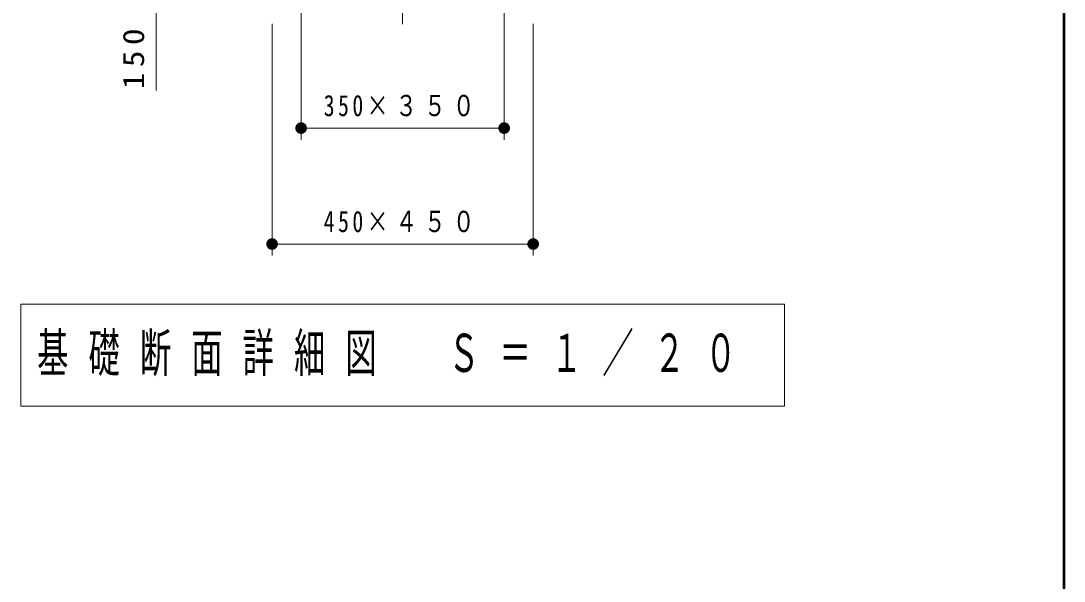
# Model space of a CAD drawing. Units: millimetres on the paper, with parts at other scales. Extents: x -385 to 0, y 0 to 267.
# Drawn here: x -89.9 to 0, y 133.4 to 181.8 of the extents above; entities that cross this region are included whole.
import ezdxf

# ---------------------------------------------------------------- set-up
doc = ezdxf.new("R2010")
doc.units = ezdxf.units.MM
doc.linetypes.add('USER2', pattern=[6, 3, -1, 1, -1])
doc.layers.add('1_20', color=7, linetype='Continuous', lineweight=13)
doc.layers.add('NAKAMURA図枠', color=7, linetype='Continuous', lineweight=13)
doc.styles.add('ＭＳ ゴシック', font='')
doc.styles.get('ＭＳ ゴシック').set_extended_font_data('MS Gothic')

# ---------------------------------------------------------------- blocks, each defined once
blk = doc.blocks.new('filled_dot')
at = {"color": 0, "linetype": 'Continuous', "lineweight": -2, "const_width": 1.25}
blk.add_lwpolyline([(-0.625, 0, 1), (0.625, 0, 1)], format="xyb", close=True, dxfattribs=at)

msp = doc.modelspace()

# ---------------------------------------------------------------- linework, layer by layer
at = {"layer": '1_20', "linetype": 'USER2'}
msp.add_line((-57.008, 181.483), (-57.008, 228.313), dxfattribs=at)
at = {"layer": '1_20'}
for p, q in [((-65.758, 191.506), (-65.758, 171.506)), ((-48.258, 191.506), (-48.258, 171.506)), ((-78.258, 175.746), (-78.258, 190.006)), ((-68.258, 181.506), (-68.258, 161.506)), ((-45.758, 181.506), (-45.758, 161.506)), ((-48.258, 172.506), (-65.758, 172.506)), ((-45.758, 162.506), (-68.258, 162.506)), ((-89.908, 157.328), (-89.908, 148.528)), ((-24.108, 157.328), (-89.908, 157.328)), ((-24.108, 148.528), (-24.108, 157.328)), ((-89.908, 148.528), (-24.108, 148.528))]:
    msp.add_line(p, q, dxfattribs=at)
at = {"layer": 'NAKAMURA図枠', "lineweight": 50}
msp.add_line((0, 0), (0, 267), dxfattribs=at)

# ---------------------------------------------------------------- block references
at = {"layer": '1_20', "xscale": 0.4, "yscale": 0.4}
for p in [(-65.758, 172.506), (-68.258, 162.506)]:
    msp.add_blockref('filled_dot', p, dxfattribs=at)
at = {"layer": '1_20', "xscale": 0.4, "yscale": 0.4, "rotation": 180}
for p in [(-48.258, 172.506), (-45.758, 162.506)]:
    msp.add_blockref('filled_dot', p, dxfattribs=at)

# ---------------------------------------------------------------- texts
at = {"layer": '1_20', "insert": (-79.258, 178.715), "char_height": 1.833, "attachment_point": 8, "rotation": 90, "style": 'ＭＳ ゴシック'}
msp.add_mtext('\\T1.33;\\W1.15;150', dxfattribs=at)
at = {"layer": '1_20', "style": 'ＭＳ ゴシック'}
for s, insert, char_height, attachment_point in [('\\T1.32;\\W0.75;350×３５０', (-57.008, 173.506), 1.833, 8), ('\\T1.32;\\W0.75;450×４５０', (-57.008, 163.506), 1.833, 8), ('\\T1.64;\\W0.6;基礎断面詳細図\u3000Ｓ＝１／２０', (-88.508, 152.928), 3.299, 4)]:
    msp.add_mtext(s, dxfattribs=dict(at, insert=insert, char_height=char_height, attachment_point=attachment_point))

doc.saveas('drawing.dxf')
